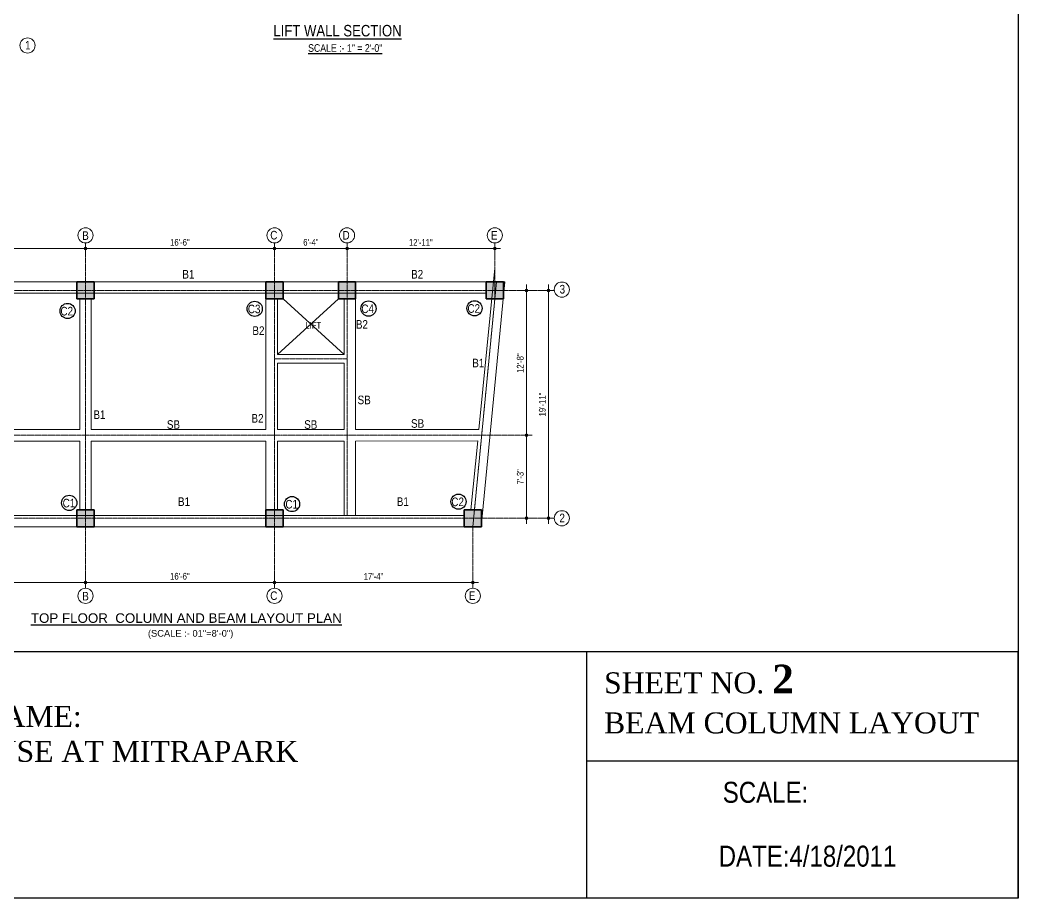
# Model space of a CAD drawing. Header units: inches. Extents: x 57837 to 133168, y 6972 to 27776.
# Drawn here: x 65477 to 66523, y 18018 to 18939 of the extents above; entities that cross this region are included whole.
import ezdxf

# ---------------------------------------------------------------- set-up
doc = ezdxf.new("R2010")
doc.units = ezdxf.units.IN
doc.header["$MEASUREMENT"] = 0
doc.linetypes.add('CENTER', pattern=[2, 1.25, -0.25, 0.25, -0.25])
for name, color, linetype, lineweight in [('0.15L', 210, 'Continuous', 15), ('CENTER', 9, 'CENTER', 5), ('col', 20, 'Continuous', 35), ('DIM', 2, 'Continuous', 13), ('HACTH', 153, 'Continuous', 5), ('wall line', 20, 'Continuous', 50)]:
    doc.layers.add(name, color=color, linetype=linetype, lineweight=lineweight)
doc.layers.add('text', color=255, linetype='Continuous')
doc.styles.add('Arial', font='arial.ttf', dxfattribs={"height": 6.5})
doc.styles.get("Standard").update_dxf_attribs({"font": 'ARIALN.TTF', "height": 7})

msp = doc.modelspace()

# ---------------------------------------------------------------- hatches: boundary and pattern name
at = {"lineweight": 13}
h = msp.add_hatch(color=256, dxfattribs=at)
edge = h.paths.add_edge_path()
edge.add_arc((65545.5, 18699.2), 1.42, 0, 360)
h = msp.add_hatch(color=256, dxfattribs=at)
edge = h.paths.add_edge_path()
edge.add_arc((65545.5, 18699.2), 1.42, 180, 540)
h = msp.add_hatch(color=256, dxfattribs=at)
edge = h.paths.add_edge_path()
edge.add_arc((65743.7, 18699.2), 1.42, 180, 540)
h = msp.add_hatch(color=256, dxfattribs=at)
edge = h.paths.add_edge_path()
edge.add_arc((65743.7, 18699.2), 1.42, 0, 360)
h = msp.add_hatch(color=256, dxfattribs=at)
edge = h.paths.add_edge_path()
edge.add_arc((65819.7, 18699.2), 1.42, 0, 360)
h = msp.add_hatch(color=256, dxfattribs=at)
edge = h.paths.add_edge_path()
edge.add_arc((65819.7, 18699.2), 1.42, 180, 540)
h = msp.add_hatch(color=256, dxfattribs=at)
edge = h.paths.add_edge_path()
edge.add_arc((65974.7, 18699.2), 1.42, 0, 360)
h = msp.add_hatch(color=256, dxfattribs=at)
edge = h.paths.add_edge_path()
edge.add_arc((66007.9, 18655.4), 1.42, 90, 450)
h = msp.add_hatch(color=256, dxfattribs=at)
edge = h.paths.add_edge_path()
edge.add_arc((66031, 18655.4), 1.42, 90, 450)
h = msp.add_hatch(color=256, dxfattribs=at)
edge = h.paths.add_edge_path()
edge.add_arc((66007.9, 18503.4), 1.42, -90, 270)
h = msp.add_hatch(color=256, dxfattribs=at)
edge = h.paths.add_edge_path()
edge.add_arc((66007.9, 18503.4), 1.42, 90, 450)
h = msp.add_hatch(color=256, dxfattribs=at)
edge = h.paths.add_edge_path()
edge.add_arc((66007.9, 18416.4), 1.42, -90, 270)
h = msp.add_hatch(color=256, dxfattribs=at)
edge = h.paths.add_edge_path()
edge.add_arc((66031, 18416.4), 1.42, -90, 270)
h = msp.add_hatch(color=256, dxfattribs=at)
edge = h.paths.add_edge_path()
edge.add_arc((65545.5, 18348.9), 1.42, 0, 360)
h = msp.add_hatch(color=256, dxfattribs=at)
edge = h.paths.add_edge_path()
edge.add_arc((65545.5, 18348.9), 1.42, 180, 540)
h = msp.add_hatch(color=256, dxfattribs=at)
edge = h.paths.add_edge_path()
edge.add_arc((65743.7, 18348.9), 1.42, 0, 360)
h = msp.add_hatch(color=256, dxfattribs=at)
edge = h.paths.add_edge_path()
edge.add_arc((65743.7, 18348.9), 1.42, 180, 540)
h = msp.add_hatch(color=256, dxfattribs=at)
edge = h.paths.add_edge_path()
edge.add_arc((65951.6, 18348.9), 1.42, 0, 360)
at = {"layer": 'HACTH'}
h = msp.add_hatch(color=6, dxfattribs=at)
h.paths.add_polyline_path([(65536.5, 18652.4), (65536.5, 18646.4), (65545.5, 18646.4), (65545.5, 18652.4)])
h.paths.add_polyline_path([(65545.5, 18652.4), (65545.5, 18646.4), (65551.5, 18646.4), (65554.5, 18646.4), (65554.5, 18652.4)])
h.paths.add_polyline_path([(65545.5, 18652.4), (65554.5, 18652.4), (65554.5, 18655.4), (65545.5, 18655.4)])
h.paths.add_polyline_path([(65536.5, 18655.4), (65536.5, 18652.4), (65545.5, 18652.4), (65545.5, 18655.4)])
h.paths.add_polyline_path([(65545.5, 18655.4), (65545.5, 18664.4), (65536.5, 18664.4), (65536.5, 18655.4)])
h.paths.add_polyline_path([(65554.5, 18655.4), (65554.5, 18664.4), (65545.5, 18664.4), (65545.5, 18655.4)])
h = msp.add_hatch(color=6, dxfattribs=at)
h.paths.add_polyline_path([(65743.7, 18652.4), (65734.7, 18652.4), (65734.7, 18646.4), (65743.7, 18646.4)])
h.paths.add_polyline_path([(65752.7, 18652.4), (65743.7, 18652.4), (65743.7, 18646.4), (65749.7, 18646.4), (65752.7, 18646.4)])
h.paths.add_polyline_path([(65752.7, 18655.4), (65743.7, 18655.4), (65743.7, 18652.4), (65752.7, 18652.4)])
h.paths.add_polyline_path([(65743.7, 18655.4), (65734.7, 18655.4), (65734.7, 18652.4), (65743.7, 18652.4)])
h.paths.add_polyline_path([(65743.7, 18664.4), (65734.7, 18664.4), (65734.7, 18655.4), (65743.7, 18655.4)])
h.paths.add_polyline_path([(65752.7, 18664.4), (65743.7, 18664.4), (65743.7, 18655.4), (65752.7, 18655.4)])
h = msp.add_hatch(color=6, dxfattribs=at)
h.paths.add_polyline_path([(65819.7, 18652.4), (65810.7, 18652.4), (65810.7, 18646.4), (65819.7, 18646.4)])
h.paths.add_polyline_path([(65828.7, 18652.4), (65819.7, 18652.4), (65819.7, 18646.4), (65825.7, 18646.4), (65828.7, 18646.4)])
h.paths.add_polyline_path([(65828.7, 18655.4), (65819.7, 18655.4), (65819.7, 18652.4), (65828.7, 18652.4)])
h.paths.add_polyline_path([(65819.7, 18655.4), (65810.7, 18655.4), (65810.7, 18652.4), (65819.7, 18652.4)])
h.paths.add_polyline_path([(65819.7, 18664.4), (65810.7, 18664.4), (65810.7, 18655.4), (65819.7, 18655.4)])
h.paths.add_polyline_path([(65828.7, 18664.4), (65819.7, 18664.4), (65819.7, 18655.4), (65828.7, 18655.4)])
h = msp.add_hatch(color=6, dxfattribs=at)
h.paths.add_polyline_path([(65974.7, 18652.4), (65965.7, 18652.4), (65965.7, 18646.4), (65974.7, 18646.4)])
h.paths.add_polyline_path([(65983.7, 18652.4), (65974.7, 18652.4), (65974.7, 18646.4), (65980.7, 18646.4), (65983.7, 18646.4)])
h.paths.add_polyline_path([(65983.7, 18655.4), (65974.7, 18655.4), (65974.7, 18652.4), (65983.7, 18652.4)])
h.paths.add_polyline_path([(65974.7, 18655.4), (65965.7, 18655.4), (65965.7, 18652.4), (65974.7, 18652.4)])
h.paths.add_polyline_path([(65974.7, 18664.4), (65965.7, 18664.4), (65965.7, 18655.4), (65974.7, 18655.4)])
h.paths.add_polyline_path([(65983.7, 18664.4), (65974.7, 18664.4), (65974.7, 18655.4), (65983.7, 18655.4)])
h = msp.add_hatch(color=6, dxfattribs=at)
h.paths.add_polyline_path([(65545.5, 18413.4), (65536.5, 18413.4), (65536.5, 18407.4), (65545.5, 18407.4)])
h.paths.add_polyline_path([(65554.5, 18413.4), (65545.5, 18413.4), (65545.5, 18407.4), (65551.5, 18407.4), (65554.5, 18407.4)])
h.paths.add_polyline_path([(65554.5, 18416.4), (65545.5, 18416.4), (65545.5, 18413.4), (65554.5, 18413.4)])
h.paths.add_polyline_path([(65545.5, 18416.4), (65536.5, 18416.4), (65536.5, 18413.4), (65545.5, 18413.4)])
h.paths.add_polyline_path([(65545.5, 18425.4), (65536.5, 18425.4), (65536.5, 18416.4), (65545.5, 18416.4)])
h.paths.add_polyline_path([(65554.5, 18425.4), (65545.5, 18425.4), (65545.5, 18416.4), (65554.5, 18416.4)])
h = msp.add_hatch(color=6, dxfattribs=at)
h.paths.add_polyline_path([(65743.7, 18413.4), (65734.7, 18413.4), (65734.7, 18407.4), (65743.7, 18407.4)])
h.paths.add_polyline_path([(65752.7, 18413.4), (65743.7, 18413.4), (65743.7, 18407.4), (65749.7, 18407.4), (65752.7, 18407.4)])
h.paths.add_polyline_path([(65752.7, 18416.4), (65743.7, 18416.4), (65743.7, 18413.4), (65752.7, 18413.4)])
h.paths.add_polyline_path([(65743.7, 18416.4), (65734.7, 18416.4), (65734.7, 18413.4), (65743.7, 18413.4)])
h.paths.add_polyline_path([(65743.7, 18425.4), (65734.7, 18425.4), (65734.7, 18416.4), (65743.7, 18416.4)])
h.paths.add_polyline_path([(65752.7, 18425.4), (65743.7, 18425.4), (65743.7, 18416.4), (65752.7, 18416.4)])
h = msp.add_hatch(color=6, dxfattribs=at)
h.paths.add_polyline_path([(65951.6, 18413.4), (65942.6, 18413.4), (65942.6, 18407.4), (65951.6, 18407.4)])
h.paths.add_polyline_path([(65960.6, 18413.4), (65951.6, 18413.4), (65951.6, 18407.4), (65957.6, 18407.4), (65960.6, 18407.4)])
h.paths.add_polyline_path([(65960.6, 18416.4), (65951.6, 18416.4), (65951.6, 18413.4), (65960.6, 18413.4)])
h.paths.add_polyline_path([(65951.6, 18416.4), (65942.6, 18416.4), (65942.6, 18413.4), (65951.6, 18413.4)])
h.paths.add_polyline_path([(65951.6, 18425.4), (65942.6, 18425.4), (65942.6, 18416.4), (65951.6, 18416.4)])
h.paths.add_polyline_path([(65960.6, 18425.4), (65951.6, 18425.4), (65951.6, 18416.4), (65960.6, 18416.4)])

# ---------------------------------------------------------------- linework, layer by layer
at = {"color": 1}
for p, q in [((66523.3, 20130.1), (66523.3, 18018.1)), ((66523.3, 18018.1), (63643.3, 18018.1))]:
    msp.add_line(p, q, dxfattribs=at)
at = {"lineweight": 13}
for p, q in [((65545.5, 18705.2), (65545.5, 18693.2)), ((65545.5, 18693.2), (65545.5, 18705.2)), ((65743.7, 18693.2), (65743.7, 18705.2)), ((65743.7, 18705.2), (65743.7, 18693.2)), ((65819.7, 18705.2), (65819.7, 18693.2)), ((65819.7, 18693.2), (65819.7, 18705.2)), ((65974.7, 18705.2), (65974.7, 18693.2)), ((65539.5, 18699.2), (65551.5, 18699.2)), ((65551.5, 18699.2), (65539.5, 18699.2)), ((65749.7, 18699.2), (65737.7, 18699.2)), ((65737.7, 18699.2), (65749.7, 18699.2)), ((65813.7, 18699.2), (65825.7, 18699.2)), ((65825.7, 18699.2), (65813.7, 18699.2)), ((65968.7, 18699.2), (65980.7, 18699.2)), ((66007.9, 18649.4), (66007.9, 18661.4)), ((66031, 18649.4), (66031, 18661.4)), ((66001.9, 18655.4), (66013.9, 18655.4)), ((66025, 18655.4), (66037, 18655.4)), ((66007.9, 18509.4), (66007.9, 18497.4)), ((66007.9, 18497.4), (66007.9, 18509.4)), ((66013.9, 18503.4), (66001.9, 18503.4)), ((66001.9, 18503.4), (66013.9, 18503.4)), ((66007.9, 18422.4), (66007.9, 18410.4)), ((66031, 18422.4), (66031, 18410.4)), ((66013.9, 18416.4), (66001.9, 18416.4)), ((66037, 18416.4), (66025, 18416.4)), ((65539.5, 18348.9), (65551.5, 18348.9)), ((65551.5, 18348.9), (65539.5, 18348.9)), ((65545.5, 18354.9), (65545.5, 18342.9)), ((65545.5, 18342.9), (65545.5, 18354.9)), ((65737.7, 18348.9), (65749.7, 18348.9)), ((65749.7, 18348.9), (65737.7, 18348.9)), ((65743.7, 18354.9), (65743.7, 18342.9)), ((65743.7, 18342.9), (65743.7, 18354.9)), ((65945.6, 18348.9), (65957.6, 18348.9)), ((65951.6, 18354.9), (65951.6, 18342.9))]:
    msp.add_line(p, q, dxfattribs=at)
for p, q in [((65810.7, 18646.4), (65746.7, 18588)), ((65752.7, 18646.4), (65816.7, 18588)), ((66523.3, 18276.4), (63643.3, 18276.4)), ((66070.7, 18276.4), (66070.7, 18018.1)), ((66523.3, 18018.1), (66523.3, 18276.4)), ((66523.3, 18161.6), (66070.7, 18161.6)), ((66523.3, 18018.1), (66523.3, 18128.9))]:
    msp.add_line(p, q)
for centre in [(65545.5, 18699.2), (65545.5, 18699.2), (65743.7, 18699.2), (65743.7, 18699.2), (65819.7, 18699.2), (65819.7, 18699.2), (65974.7, 18699.2), (66007.9, 18655.4), (66031, 18655.4), (66007.9, 18503.4), (66007.9, 18503.4), (66007.9, 18416.4), (66031, 18416.4), (65545.5, 18348.9), (65545.5, 18348.9), (65743.7, 18348.9), (65743.7, 18348.9), (65951.6, 18348.9)]:
    msp.add_circle(centre, 1.42, dxfattribs=at)
at = {"layer": '0.15L', "lineweight": 18}
for centre in [(65484.7, 18912.3), (65545.5, 18713.1), (65743.7, 18713.1), (65819.7, 18713.1), (65974.7, 18713.1), (66045, 18656.2), (66045, 18416.4), (65545.5, 18335), (65743.7, 18335), (65951.6, 18335)]:
    msp.add_circle(centre, 7.95, dxfattribs=at)
at = {"layer": 'CENTER'}
for p, q in [((65819.7, 18705.2), (65819.7, 18419.4)), ((65545.5, 18699.2), (65545.5, 18348.9)), ((65743.7, 18699.2), (65743.7, 18348.9)), ((65974.7, 18646.8), (65974.7, 18699.2)), ((66037, 18655.4), (65306, 18655.4)), ((65951.6, 18407.4), (65974.7, 18646.8)), ((65743.7, 18583.5), (65819.7, 18583.5)), ((65300, 18503.4), (66012, 18503.4)), ((66037, 18416.4), (65306, 18416.4)), ((65951.6, 18342.9), (65951.6, 18407.4))]:
    msp.add_line(p, q, dxfattribs=at)
at = {"layer": 'col'}
for p, q in [((65554.5, 18664.4), (65536.5, 18664.4)), ((65536.5, 18664.4), (65536.5, 18646.4)), ((65554.5, 18646.4), (65554.5, 18664.4)), ((65752.7, 18664.4), (65734.7, 18664.4)), ((65734.7, 18664.4), (65734.7, 18646.4)), ((65752.7, 18646.4), (65752.7, 18664.4)), ((65828.7, 18664.4), (65810.7, 18664.4)), ((65810.7, 18664.4), (65810.7, 18646.4)), ((65828.7, 18646.4), (65828.7, 18664.4)), ((65983.7, 18664.4), (65965.7, 18664.4)), ((65965.7, 18664.4), (65965.7, 18646.4)), ((65983.7, 18646.4), (65983.7, 18664.4)), ((65536.5, 18646.4), (65554.5, 18646.4)), ((65734.7, 18646.4), (65752.7, 18646.4)), ((65810.7, 18646.4), (65828.7, 18646.4)), ((65965.7, 18646.4), (65983.7, 18646.4)), ((65554.5, 18425.4), (65536.5, 18425.4)), ((65536.5, 18425.4), (65536.5, 18407.4)), ((65554.5, 18407.4), (65554.5, 18425.4)), ((65752.7, 18425.4), (65734.7, 18425.4)), ((65734.7, 18425.4), (65734.7, 18407.4)), ((65752.7, 18407.4), (65752.7, 18425.4)), ((65960.6, 18425.4), (65942.6, 18425.4)), ((65942.6, 18425.4), (65942.6, 18407.4)), ((65960.6, 18407.4), (65960.6, 18425.4)), ((65536.5, 18407.4), (65554.5, 18407.4)), ((65734.7, 18407.4), (65752.7, 18407.4)), ((65942.6, 18407.4), (65960.6, 18407.4))]:
    msp.add_line(p, q, dxfattribs=at)
at = {"layer": 'DIM'}
for p, q in [((65351.5, 18699.2), (65541.5, 18699.2)), ((65739.7, 18699.2), (65549.5, 18699.2)), ((65747.7, 18699.2), (65815.7, 18699.2)), ((65823.7, 18699.2), (65970.7, 18699.2)), ((66007.9, 18507.4), (66007.9, 18651.4)), ((66031, 18420.4), (66031, 18651.4)), ((66007.9, 18499.4), (66007.9, 18420.4)), ((65351.5, 18348.9), (65541.5, 18348.9)), ((65549.5, 18348.9), (65739.7, 18348.9)), ((65747.7, 18348.9), (65947.6, 18348.9))]:
    msp.add_line(p, q, dxfattribs=at)
at = {"layer": 'text', "color": 3}
for centre in [(65526.7, 18633.8), (65722.9, 18636.1), (65842.2, 18636.3), (65953.4, 18636.6), (65936.6, 18433.8), (65528.4, 18432.5), (65762, 18431.3)]:
    msp.add_circle(centre, 7.96, dxfattribs=at)
at = {"layer": 'wall line', "color": 4, "lineweight": 0}
for p, q in [((65957.9, 18509.5), (65974.7, 18678.6)), ((65539.5, 18509.4), (65539.5, 18646.4)), ((65539.5, 18646.4), (65551.5, 18646.4)), ((65551.5, 18646.4), (65551.5, 18509.4)), ((65734.7, 18509.4), (65734.7, 18646.4)), ((65734.7, 18646.4), (65746.7, 18646.4)), ((65746.7, 18646.4), (65746.7, 18588)), ((65816.7, 18588), (65816.7, 18646.4)), ((65816.7, 18646.4), (65828.7, 18646.4)), ((65828.7, 18646.4), (65828.7, 18509.5)), ((65746.7, 18588), (65816.7, 18588)), ((65746.7, 18579), (65816.7, 18579)), ((65746.7, 18579), (65746.7, 18509.4)), ((65816.7, 18509.5), (65816.7, 18579)), ((65350.5, 18509.4), (65539.5, 18509.4)), ((65551.5, 18509.4), (65734.7, 18509.4)), ((65746.7, 18509.4), (65816.7, 18509.5)), ((65828.7, 18509.5), (65957.9, 18509.5)), ((65539.5, 18497.4), (65350.5, 18497.4)), ((65539.5, 18425.4), (65539.5, 18497.4)), ((65734.7, 18497.4), (65551.5, 18497.4)), ((65551.5, 18497.4), (65551.5, 18425.4)), ((65734.7, 18425.4), (65734.7, 18497.4)), ((65816.7, 18497.4), (65746.7, 18497.4)), ((65746.7, 18497.4), (65746.7, 18425.4)), ((65816.7, 18419.4), (65816.7, 18497.4)), ((65956.7, 18497.5), (65828.7, 18497.4)), ((65828.7, 18497.4), (65828.7, 18419.4)), ((65949.5, 18425.4), (65956.7, 18497.5)), ((65816.7, 18419.4), (65816.7, 18485.4)), ((65551.5, 18425.4), (65539.5, 18425.4)), ((65551.5, 18425.4), (65551.5, 18425.4)), ((65338.5, 18419.4), (65942.6, 18419.4)), ((65942.6, 18419.4), (65942.6, 18407.4)), ((65942.6, 18407.4), (65338.5, 18407.4))]:
    msp.add_line(p, q, dxfattribs=at)
at = {"layer": 'wall line', "lineweight": 0}
for p, q in [((65338.5, 18664.4), (65965.7, 18664.4)), ((65976.3, 18664.4), (65951.5, 18407.4)), ((65960.5, 18407.4), (65985.3, 18664.4)), ((65965.7, 18664.4), (65965.7, 18652.4)), ((65985.3, 18664.4), (65976.3, 18664.4)), ((65965.7, 18652.4), (65338.5, 18652.4))]:
    msp.add_line(p, q, dxfattribs=at)

# ---------------------------------------------------------------- texts
at = {"char_height": 22, "attachment_point": 1}
for s, insert, width in [('{\\fTimes New Roman|b0|i0|c0|p18;SHEET NO. \\fTimes New Roman|b1|i0|c0|p18;\\H1.364x;2\\fTimes New Roman|b0|i0|c0|p18;\\H0.7333x;\\PBEAM COLUMN LAYOUT}', (66089.2, 18262.8), 452.648), ('{\\fTimes New Roman|b0|i0|c0|p18;PROJECT NAME:\\PGUEST HOUSE AT MITRAPARK}', (65285.8, 18219.6), 526.959), ('SCALE:', (66213.7, 18140), 189.858), ('DATE:4/18/2011', (66209.4, 18073), 189.858)]:
    msp.add_mtext(s, dxfattribs=dict(at, insert=insert, width=width))
at = {"layer": 'DIM'}
for s, p in [('16\'-6"', (65634.2, 18702.3)), ('6\'-4"', (65773.8, 18702.3)), ('12\'-11"', (65884.6, 18702.2)), ('16\'-6"', (65634.2, 18352.1)), ('17\'-4"', (65837.2, 18351.9))]:
    msp.add_text(s, height=7, dxfattribs=at).set_placement(p)
for s, p in [('12\'-8"', (66004.8, 18568.9)), ('19\'-11"', (66027.9, 18523.2)), ('7\'-3"', (66004.8, 18451.9))]:
    msp.add_text(s, height=7, rotation=90, dxfattribs=at).set_placement(p)
at = {"layer": 'text'}
for s, height, p in [('%%ULIFT WALL SECTION', 12, (65742.5, 18921.8)), ('1', 9, (65482.1, 18908.1)), ('%%USCALE :- 1" = 2\'-0"', 8, (65778.9, 18905.6)), ('B', 9, (65542, 18708.4)), ('C', 9, (65739.2, 18708.8)), ('D', 9, (65815, 18708.7)), ('E', 9, (65970.6, 18708.7)), ('3', 9, (66042.6, 18652.1)), ('2', 9, (66042.4, 18412.2)), ('B', 9, (65542, 18330.2)), ('C', 9, (65739.2, 18330.7)), ('E', 9, (65947.4, 18330.6))]:
    msp.add_text(s, height=height, dxfattribs=at).set_placement(p)
at = {"layer": 'text', "color": 3}
for s, p in [('C3', (65715.7, 18631.4)), ('C4', (65834.7, 18631.6)), ('C2', (65946, 18631.9)), ('C2', (65519.2, 18629.1)), ('C1', (65521.5, 18427.8)), ('C1', (65755.1, 18426.6)), ('C2', (65929.1, 18429.1))]:
    msp.add_text(s, height=9, dxfattribs=at).set_placement(p)
at = {"layer": 'text', "color": 4}
msp.add_text('LIFT', height=7, dxfattribs=at).set_placement((65776.1, 18615.2))
at = {"layer": 'text', "style": 'Arial'}
for s, height, p in [('%%UTOP FLOOR  COLUMN AND BEAM LAYOUT PLAN', 10, (65488.2, 18306.7)), ('(SCALE :- 01"=8\'-0")', 7, (65610.9, 18292.2))]:
    msp.add_text(s, height=height, dxfattribs=at).set_placement(p)
at = {"layer": 'wall line', "color": 4}
for s, p in [('B1', (65647, 18667.8)), ('B2', (65886.9, 18667.8)), ('B2', (65829, 18615.2)), ('B2', (65720.5, 18608.7)), ('B1', (65951, 18574.7)), ('SB', (65830.8, 18536)), ('B1', (65553.8, 18520.5)), ('B2', (65719.5, 18516.7)), ('SB', (65630.8, 18510.2)), ('SB', (65774.8, 18510.2)), ('SB', (65886.8, 18511.3)), ('B1', (65642.4, 18429.3)), ('B1', (65871.9, 18429.3))]:
    msp.add_text(s, height=9, dxfattribs=at).set_placement(p)

doc.saveas('drawing.dxf')
